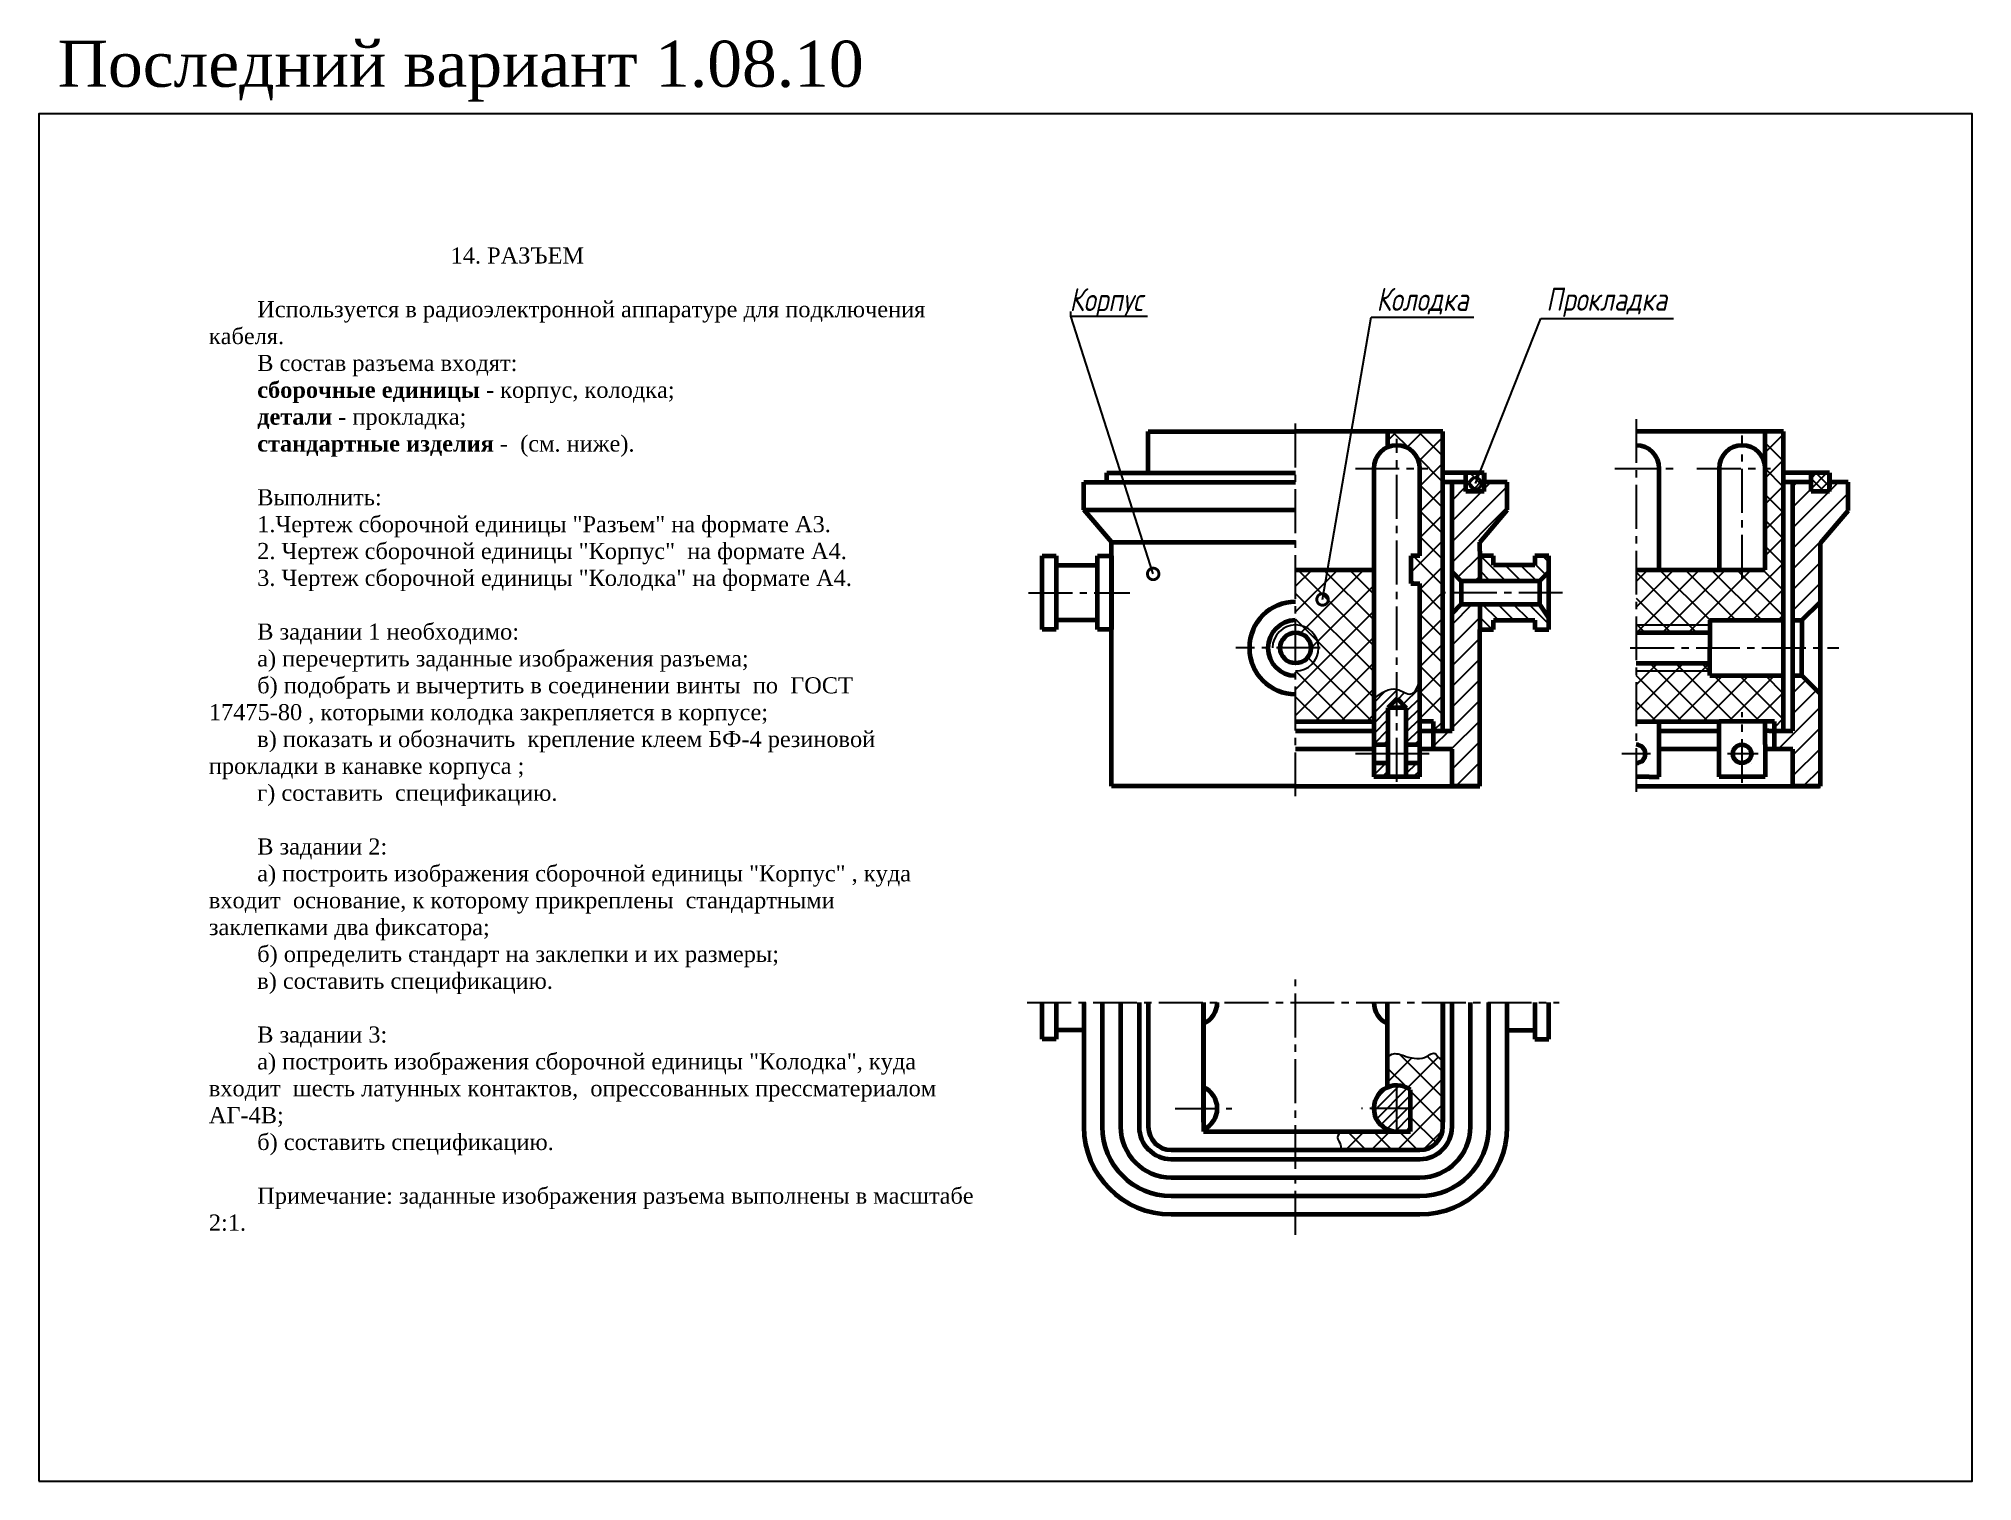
# Model space of a CAD drawing. Header units: millimetres. Extents: x 0 to 420, y 0 to 313.
import ezdxf

# ---------------------------------------------------------------- set-up
doc = ezdxf.new("R2010")
doc.units = ezdxf.units.MM
doc.header["$LTSCALE"] = 0.5
doc.linetypes.add('CENTER2', pattern=[28.575000000000003, 19.05, -3.175, 3.175, -3.175])
doc.layers.get('0').update_dxf_attribs({"linetype": 'CONTINUOUS', "lineweight": 60})
doc.styles.get("Standard").update_dxf_attribs({"font": 'isocpeui.ttf', "width": 0.8})
doc.styles.add('стиль1', font='TIMES.TTF')
doc.dimstyles.get("Standard").update_dxf_attribs({"dimtxt": 5, "dimasz": 5, "dimexe": 2, "dimexo": 0, "dimgap": 1.5, "dimtad": 1, "dimdec": 0, "dimzin": 0, "dimtxsty": 'Standard', "dimcen": 5, "dimadec": 0, "dimazin": 0, "dimtfac": 1, "dimtdec": 0, "dimtofl": 0, "dimtmove": 0, "dimatfit": 3, "dimldrblk": 'DOTSMALL', "dimfxl": 0, "dimtolj": 1, "dimtzin": 0, "dimarcsym": 0})
pattern_1 = [(45, (0, 0), (-2.80633003783411, 2.806330037834111), []), (135, (0, 0), (-2.806330037834111, -2.80633003783411), [])]

# ---------------------------------------------------------------- blocks, each defined once
blk = doc.blocks.new('_DotSmall')
at = {"color": 0, "linetype": 'ByBlock', "const_width": 0.5}
blk.add_lwpolyline([(-0.0625, 0, 1), (0.0625, 0, 1)], format="xyb", close=True, dxfattribs=at)

msp = doc.modelspace()

# ---------------------------------------------------------------- hatches: boundary and pattern name
at = {"lineweight": -3}
h = msp.add_hatch(dxfattribs=at)
h.set_pattern_fill('ANSI37', scale=1.25, style=0)
h.set_pattern_definition([(45, (22.29046271163202, 0.1908624377978185), (-2.80633003783411, 2.806330037834111), []), (135, (22.29046271163202, 0.1908624377978185), (-2.806330037834111, -2.80633003783411), [])])
edge = h.paths.add_edge_path()
edge.add_arc((295.0249316225207, 220), 5.024931622520796, 0, 113.764414440135)
edge.add_line((293, 228), (293, 224.5988683102612))
edge.add_line((305, 228), (293, 228))
edge.add_line((305, 163), (305, 228))
edge.add_line((302.9999999999999, 163), (305, 163))
edge.add_line((302.9999999999999, 163), (303, 165))
edge.add_line((303, 165), (299.9999999999999, 165))
edge.add_line((299.9999999999999, 165), (299.9999999999999, 195))
edge.add_line((298.0498632450415, 195), (299.9999999999999, 195))
edge.add_line((298.0498632450415, 201), (298.0498632450415, 195))
edge.add_line((300.0498632450415, 201), (298.0498632450415, 201))
edge.add_line((300.0000000000001, 200.9952710789568), (300.0000000000001, 219.9952710789569))
h = msp.add_hatch(dxfattribs=at)
h.set_pattern_fill('ANSI37', scale=1.25, style=0)
h.set_pattern_definition(pattern_1)
h.paths.add_polyline_path([(379, 228), (375.0000000000001, 228.0000000000001), (375.0000000000001, 198), (347, 198), (347, 186), (363, 186), (363, 187), (378.9999999999998, 186.9999999999999)])
h.paths.add_polyline_path([(362.9999999999999, 186), (347, 186.0000000000001), (347, 184.3333333333333), (362.9999999999999, 184.3333333333333)])
h.paths.add_polyline_path([(362.9999999999999, 177.6666666666666), (347, 177.6666666666666), (347, 176), (363, 176.0000000000001)])
h.paths.add_polyline_path([(378.9999999999999, 175.0000000000001), (362.9999999999999, 175.0000000000001), (363, 176.0000000000001), (347, 176), (347.0000000000001, 165), (365.0142674899217, 165), (375.0142674899217, 165), (377.0000000000001, 165), (377, 163), (378.9999999999998, 162.9999999999999)])
h = msp.add_hatch(dxfattribs=at)
h.set_pattern_fill('ANSI37', color=256, scale=0.5, style=0)
h.set_pattern_definition([(45, (22.29046271163202, 0.1908624377978185), (-1.122532015133644, 1.122532015133644), []), (135, (22.29046271163202, 0.1908624377978185), (-1.122532015133644, -1.122532015133644), [])])
h.paths.add_polyline_path([(314, 219), (310, 219), (310, 215), (314, 215)])
h = msp.add_hatch(dxfattribs=at)
h.set_pattern_fill('ANSI37', color=256, scale=0.5, style=0)
h.set_pattern_definition([(45, (21.29046271163202, 0.03323548886601202), (-1.122532015133644, 1.122532015133644), []), (135, (21.29046271163202, 0.03323548886601202), (-1.122532015133644, -1.122532015133644), [])])
h.paths.add_polyline_path([(389, 219), (385, 219), (385, 215), (389, 215)])
h = msp.add_hatch(dxfattribs=at)
h.set_pattern_fill('ANSI31', style=0)
h.set_pattern_definition([(45, (22.29046271163202, 0.1908624377978185), (-2.245064030267288, 2.245064030267288), [])])
h.paths.add_polyline_path([(313, 202), (313, 204), (318.9999999999999, 211), (318.9999999999999, 217), (314.0000000000001, 217), (314, 215), (310, 215), (310, 217), (307, 217), (307, 197.5), (309, 195.5), (313, 195.5), (313, 198.5), (313, 201)])
h.paths.add_polyline_path([(313, 185), (313, 187.5), (313, 190.5), (309, 190.5), (307, 188.5), (307, 163), (305, 163), (302.9999999999998, 163), (303, 159), (307, 159), (307, 151), (313, 151)])
h = msp.add_hatch(dxfattribs=at)
h.set_pattern_fill('ANSI31', style=0)
h.set_pattern_definition([(45, (21.29046271163202, 0.03323548886601202), (-2.245064030267288, 2.245064030267288), [])])
h.paths.add_polyline_path([(387.0000000000001, 203.8423730510681), (392.9999999999999, 210.8423730510683), (392.9999999999999, 217), (389, 217), (389, 215), (385, 215), (384.9999999999999, 217), (380.9999999999999, 217), (380.9999999999999, 186.9999999999999), (382.9443776581513, 186.9999999999999), (387, 191.0269081755821)])
h.paths.add_polyline_path([(387, 170.973091824418), (382.9443776581514, 175.0000000000001), (380.9999999999999, 175.0000000000001), (380.9999999999999, 163), (377.0000000000001, 163), (377.0000000000001, 159), (381, 159), (381, 151), (386.9999999999999, 151)])
h = msp.add_hatch(dxfattribs=at)
h.set_pattern_fill('ANSI37', scale=1.25, style=0)
h.set_pattern_definition(pattern_1)
h.paths.add_polyline_path([(289.9999999999999, 198), (273, 198), (273, 186, -1), (273, 176), (273, 165), (289.9999999999999, 165)])
h.paths.add_polyline_path([(273, 185.9999999999999), (273, 184.5, -0.4142135623730926), (276.5, 181), (278, 181, 0.4142135623730917)], flags=17)
h.paths.add_polyline_path([(278, 181), (276.5, 181, -0.4142135623730926), (273, 177.5), (273, 176, 0.4142135623730951)], flags=17)
h = msp.add_hatch(dxfattribs=at)
h.set_pattern_fill('ANSI31', scale=0.75, angle=90, style=0)
h.set_pattern_definition([(135, (22.29046271163202, 0.1908624377978185), (-1.683798022700466, -1.683798022700466), [])])
h.paths.add_polyline_path([(325, 187), (325, 185), (328, 185), (328, 187.5), (326, 190.5), (313, 190.5), (313, 187.5), (313, 185), (315.9999999999999, 185), (315.9999999999999, 187)])
h.paths.add_polyline_path([(326, 195.5), (328, 197.5), (328, 201), (324.9999999999999, 201), (324.9999999999999, 199), (316, 199), (316, 201), (313, 201), (313, 198.5), (313, 195.5)])
h = msp.add_hatch(dxfattribs=at)
h.set_pattern_fill('ANSI31', scale=0.5, style=0)
h.set_pattern_definition([(45, (22.29046271163202, 0.1908624377978185), (-1.122532015133644, 1.122532015133644), [])])
edge = h.paths.add_edge_path()
edge.add_spline(control_points=[(300.0498632450415, 174), (299.5162750460707, 172.5732223302268), (298.5146990381847, 169.8950778634107), (296.0951593787759, 171.7366054835383), (295.0286131461533, 172.0054131666664), (295.0179984720207, 172.0080313980426)], knot_values=[5.353355362633776, 5.353355362633776, 5.353355362633776, 5.353355362633776, 8.958906638097766, 12.12118429826614, 12.15299374276687, 12.15299374276687, 12.15299374276687, 12.15299374276687], degree=3, periodic=0)
edge.add_line((295.0179984720207, 172.0080313980427), (295.0210074867813, 170.0288557582602))
edge.add_line((295.0210074867813, 170.0288557582602), (297.0498632450416, 168))
edge.add_line((297.0498632450415, 168), (297.0498632450415, 160))
edge.add_line((297.0498632450415, 160), (300.0498632450415, 160))
edge.add_line((300.0498632450415, 160), (300.0498632450415, 174))
edge = h.paths.add_edge_path()
edge.add_line((293.0498632450415, 168), (295.0210950945653, 169.9712318495237))
edge.add_line((295.0210950945653, 169.9712318495237), (295.0179984720207, 172.0080313980427))
edge.add_spline(control_points=[(295.0179984720207, 172.0080313980426), (293.2316069275583, 172.4486654046667), (291.6407350862999, 171.2243327023334), (290.0498632450415, 170)], knot_values=[0, 0, 0, 0, 5.353355362633777, 5.353355362633777, 5.353355362633777, 5.353355362633777], degree=3, periodic=0)
edge.add_line((290.0498632450415, 170), (290.0498632450415, 160))
edge.add_line((290.0498632450415, 160), (293.0498632450415, 160))
edge.add_line((293.0498632450415, 160), (293.0498632450415, 168))
h.paths.add_polyline_path([(290.0498632450415, 153), (293.0498632450415, 153), (293.0498632450415, 156), (290.0498632450415, 156)])
h.paths.add_polyline_path([(300.0498632450415, 156), (297.0498632450415, 156), (297.0498632450415, 153), (300.0498632450415, 153)])
h = msp.add_hatch(dxfattribs=at)
h.set_pattern_fill('ANSI37', scale=1.25, style=0)
h.set_pattern_definition([(45, (22.29046271163202, 1.233607842005085), (-2.80633003783411, 2.806330037834111), []), (135, (22.29046271163202, 1.233607842005085), (-2.806330037834111, -2.80633003783411), [])])
edge = h.paths.add_edge_path()
edge.add_spline(control_points=[(305, 91.78555011058333), (304.7513502156538, 91.75792627407827), (303.9969319291083, 91.73992801557606), (303.5307389139942, 93.29112566511009), (302.0294592736391, 92.69606471352401), (300.8415156451404, 91.7618266242969), (298.8689269346775, 91.81318439662593), (296.7110277781418, 92.28966674772951), (294.6406982930126, 93.2506062892651), (293.4092012997396, 92.51886339286908), (293.0000000000001, 92.2532458866399)], knot_values=[0.2128984405912551, 0.2128984405912551, 0.2128984405912551, 0.2128984405912551, 0.9100967352230125, 2.411985638277017, 3.559817594186201, 4.852271961496697, 7.102769281966367, 8.950546908276028, 11.7334380759834, 13.13368119347078, 13.13368119347078, 13.13368119347078, 13.13368119347078], degree=3, periodic=0)
edge.add_line((293, 92.25324588663985), (293, 85.58257569495586))
edge.add_arc((295, 81.00000000000003), 4.999999999999996, 53.13010235415578, 113.57817847820189, ccw=False)
edge.add_line((298, 85), (298, 76.00000000000001))
edge.add_line((298, 76.00000000000001), (282.8849842798743, 76.00000000000001))
edge.add_spline(control_points=[(282.8849842798708, 75.9999999999963), (282.4696028551509, 75.56093085079705), (281.6824029629259, 74.64755131732271), (282.9330463498193, 73.31375513060947), (282.8149637617267, 72.37680722923025), (282.7392212766718, 72)], knot_values=[0.1529710620471245, 0.1529710620471245, 0.1529710620471245, 0.1529710620471245, 1.720081573246432, 3.400894434906495, 4.518864947302017, 4.518864947302017, 4.518864947302017, 4.518864947302017], degree=3, periodic=0)
edge.add_line((282.7392212766719, 72), (300, 71.99999999999999))
edge.add_arc((300, 76.99999999999999), 5, 270, 360)
edge.add_line((305, 76.99999999999999), (305, 91.78555011058336))
h = msp.add_hatch(dxfattribs=at)
h.set_pattern_fill('ANSI31', scale=0.5, style=0)
h.set_pattern_definition([(45, (22.29046271163202, 1.233607842005085), (-1.122532015133644, 1.122532015133644), [])])
h.paths.add_polyline_path([(295, 86, 0.4142135623730951), (290, 81), (295.0000000000001, 81.00000000000001)])
h.paths.add_polyline_path([(294.9999999999999, 81), (298, 81), (298, 85, 0.1622776601683794), (295, 86)])
h.paths.add_polyline_path([(295, 76.00000000000003), (298, 76), (298, 80.99999999999999), (295, 81.00000000000001)])
h.paths.add_polyline_path([(295, 81), (289.9999999999999, 81, 0.4142135623730988), (295, 76)])

# ---------------------------------------------------------------- linework, layer by layer
at = {"color": 7, "lineweight": -3}
msp.add_line((224.178071240896, 253.0516475576399), (224.178071240896, 254.0516475576399), dxfattribs=at)
at = {"linetype": 'CENTER2', "lineweight": -3}
for p, q in [((273, 148.7823419212665), (273, 231.2537409629994)), ((347, 230.6986855250996), (347, 148.419183403844)), ((370.0000000000001, 196.0618914980564), (370.0000000000001, 227.1562165750785)), ((294.9999999999999, 151.9271789110685), (294.9999999999999, 226.4111012752451)), ((286, 220), (301.7358545713646, 220)), ((342.3426531585731, 220), (355, 220)), ((360.1959953516929, 220), (376.1959953516929, 220)), ((215, 193), (237, 193)), ((331, 193), (305, 193)), ((278.3821442944552, 181), (260, 181)), ((345.7138247893063, 181), (390.9775284231171, 181)), ((370, 151.6725727135978), (370.0000000000001, 167.0841847926437)), ((350.1233000203699, 158), (343.8766999796301, 158)), ((373.4578697925796, 158), (366.8142991336923, 158)), ((273, 53.56500641384412), (273, 109)), ((214.7303528744537, 104), (330.2309378178918, 104)), ((295, 76), (295, 87.01839445756514)), ((298.6584914253557, 81), (287.3415085746443, 81))]:
    msp.add_line(p, q, dxfattribs=at)
at = {"lineweight": 60}
for p, q in [((241, 219), (241, 228)), ((241, 228), (273, 228)), ((293, 228), (273, 228)), ((305, 228), (293, 228)), ((293, 228), (293, 224.5988683102612)), ((305, 163), (305, 228)), ((379, 228), (347, 228)), ((378.9999999999998, 163), (379, 228)), ((232, 217), (232, 219)), ((232, 219), (273, 219)), ((289.9999999999999, 220), (289.9999999999999, 153)), ((300.0000000000001, 200.9952710789568), (300.0000000000001, 219.9952710789569)), ((314, 219), (305, 219)), ((310, 215), (310, 219)), ((314, 219), (314, 217.1266007566822)), ((314, 215), (314, 219)), ((352, 198), (352, 220)), ((388.9999999999999, 219), (379, 219)), ((385, 215), (385, 219)), ((389, 219), (389, 216)), ((389, 215), (389, 219)), ((227.0000000000001, 211), (227.0000000000001, 217)), ((227.0000000000001, 217), (273, 217)), ((310, 217), (305, 217)), ((307, 163), (307, 217)), ((314, 215), (310, 215)), ((318.9999999999999, 217), (314, 217)), ((318.9999999999999, 211), (318.9999999999999, 217)), ((385, 217), (378.9999999999999, 217)), ((380.9999999999999, 163), (381, 217)), ((389, 215), (385, 215)), ((392.9999999999999, 217), (388.9999999999999, 217)), ((392.9999999999999, 210.8423730510682), (392.9999999999999, 217)), ((227, 211), (273, 211)), ((233, 204), (227, 211)), ((228, 211), (228, 211)), ((313, 204), (318.9999999999999, 211)), ((387.0000000000001, 203.8423730510682), (392.9999999999999, 210.8423730510682)), ((233, 151), (233, 204)), ((233, 204), (273, 204)), ((313, 202), (313, 204)), ((313, 202), (313, 197)), ((387, 151), (387, 203.8423730510682)), ((218, 185), (218, 201)), ((218, 201), (221, 201)), ((221, 201), (221, 185)), ((221, 199), (230, 199)), ((230, 185), (230, 201)), ((230, 201), (233, 201)), ((233, 201), (233, 198.5)), ((233, 198.5), (233, 187.5)), ((273, 198), (289.9999999999999, 198)), ((300.0000000000001, 201), (298.0498632450415, 201)), ((298.0498632450415, 201), (298.0498632450415, 195)), ((307, 197.5), (309, 195.5)), ((316, 201), (313, 201)), ((313, 201), (313, 198.5)), ((313, 198.5), (313, 195.5)), ((315.9999999999999, 199), (316, 201)), ((325, 199), (316, 199)), ((328, 201), (325, 201)), ((325, 201), (324.9999999999999, 199)), ((326, 195.5), (328, 197.5)), ((328, 185), (328, 201)), ((347, 198), (374.9731462320026, 198)), ((298.0498632450415, 195), (299.9999999999999, 195)), ((299.9999999999999, 165), (299.9999999999999, 195)), ((326, 195.5), (309, 195.5)), ((309, 195.5), (309, 190.5)), ((326, 195.5), (326, 190.5)), ((307, 188.5), (309, 190.5)), ((309, 190.5), (326, 190.5)), ((313, 190.5), (313, 187.5)), ((326, 190.5), (328, 187.5)), ((382.9443776581512, 186.9999999999999), (386.9999999999999, 191.026908175582)), ((221, 185), (218, 185)), ((230, 187), (221, 187)), ((233, 185), (230, 185)), ((233, 187.5), (233, 185)), ((313, 187.5), (313, 185)), ((313, 151), (313, 185)), ((313, 185), (316, 185)), ((316, 187), (325, 187)), ((316, 185), (315.9999999999999, 187)), ((325, 187), (325, 185)), ((325, 185), (328, 185)), ((363, 187), (363, 181)), ((363, 187), (378.9999999999999, 186.9999999999999)), ((381.0000000000001, 186.9999999999999), (382.9443776581513, 186.9999999999999)), ((382.9443776581513, 186.9999999999999), (382.9443776581513, 181)), ((346.9999999999999, 184.3333333333333), (362.9999999999999, 184.3333333333333)), ((363, 175.0000000000001), (363, 181)), ((382.9443776581513, 175.0000000000001), (382.9443776581513, 181)), ((346.9999999999999, 177.6666666666666), (362.9999999999999, 177.6666666666666)), ((363, 175.0000000000001), (378.9999999999999, 175.0000000000001)), ((381.0000000000001, 175.0000000000001), (382.9443776581513, 175.0000000000001)), ((382.9443776581513, 175.0000000000001), (386.9999999999999, 170.973091824418)), ((295.0498632450415, 170), (293.0498632450415, 168)), ((297.0498632450415, 168), (293.0498632450415, 168)), ((293.0498632450415, 168), (293.0498632450415, 153)), ((295.0498632450415, 170), (297.0498632450415, 168)), ((297.0498632450415, 153), (297.0498632450415, 168)), ((273, 165), (289.9999999999999, 165)), ((299.9999999999999, 153), (299.9999999999999, 165)), ((303, 165), (299.9999999999999, 165)), ((302.9999999999999, 163), (303, 165)), ((347, 165), (365.0142674899217, 165)), ((352, 153), (352, 165)), ((365.0142674899217, 160), (365.0142674899217, 165)), ((375.0142674899217, 165), (365.0142674899217, 165)), ((377.0000000000001, 165), (372.8141490341468, 165)), ((375.0142674899217, 160), (375.0142674899217, 165)), ((377.0000000000001, 159), (377.0000000000001, 165)), ((273, 163), (289.9999999999999, 163)), ((290.0498632450415, 160), (293.0498632450415, 160)), ((297.0498632450415, 160), (300.0498632450415, 160)), ((299.9999999999999, 163), (302.9999999999999, 163)), ((303, 159), (302.9999999999999, 163)), ((302.9999999999999, 163), (305, 163)), ((305, 163), (307, 163)), ((351.9999999999999, 163), (365.0142674899217, 163)), ((365.0142674899217, 156), (365.0142674899217, 160)), ((375.8141490341468, 163), (375.0142674899217, 163)), ((375.0142674899217, 160), (375.0142674899217, 156)), ((375.8141490341468, 163), (381, 163)), ((289.9999999999999, 159), (273, 159)), ((293.0498632450415, 156), (290.0498632450415, 156)), ((300.0498632450415, 156), (297.0498632450415, 156)), ((297.0498632450415, 156), (297.0498632450415, 156)), ((307, 159), (299.9999999999999, 159)), ((307, 151), (307, 159)), ((365.0142674899217, 159), (351.9999999999999, 159)), ((365.0142674899217, 153), (365.0142674899217, 159)), ((372.0142674899217, 156), (372.0142674899217, 156)), ((381, 159), (375.0142674899217, 159)), ((375.0142674899217, 159), (375.0142674899217, 153)), ((381, 151), (381, 159)), ((299.9999999999999, 153), (289.9999999999999, 153)), ((349.8141490341468, 153), (347, 153)), ((349.8141490341468, 153), (351.9999999999999, 153)), ((375.0142674899217, 153), (365.0142674899217, 153)), ((273, 151), (233, 151)), ((273, 151), (313, 151)), ((313, 151), (307, 151)), ((347, 151), (386.8141490341468, 151)), ((387, 151), (380.8141490341468, 151)), ((218, 95.99999999999999), (217.9999999999999, 104)), ((220.9999999999999, 104), (221, 95.99999999999999)), ((325.0000000000001, 104), (325, 95.99999999999999)), ((328, 95.99999999999999), (328.0000000000001, 104)), ((227, 97.99999999999999), (221, 97.99999999999999)), ((319, 97.99999999999999), (325, 97.99999999999999)), ((221, 95.99999999999999), (218, 95.99999999999999)), ((325, 95.99999999999999), (328, 95.99999999999999))]:
    msp.add_line(p, q, dxfattribs=at)
at = {"color": 7, "lineweight": 60}
for p, q in [((375, 198), (375, 228)), ((365.0000017045795, 220), (365.0000017045795, 198)), ((227, 104), (226.9999999999999, 77)), ((239, 104), (239, 76.99999999999999)), ((253, 78), (253, 104)), ((253, 104), (253, 76)), ((253, 104), (253, 80)), ((293, 85.58257569495585), (293, 104)), ((305, 104), (305, 78)), ((307, 76.99999999999999), (307, 104)), ((319, 76.99999999999999), (319, 104)), ((298, 76.00000000000001), (298, 85)), ((253, 76), (298, 76.00000000000001)), ((246, 70), (300, 69.99999999999999)), ((246, 58.00000000000004), (300, 58))]:
    msp.add_line(p, q, dxfattribs=at)
at = {"lineweight": -3}
for p, q in [((347, 186), (363, 186)), ((347, 176), (363, 176)), ((302, 158), (286, 158))]:
    msp.add_line(p, q, dxfattribs=at)
at = {"color": 7, "linetype": 'CENTER2', "lineweight": -3}
msp.add_line((246.8458180084856, 81), (259.1541819915144, 81), dxfattribs=at)
at = {"color": 7, "lineweight": -3}
msp.add_lwpolyline([(1.349059402855346e-06, -2.674353254406014e-07), (420.0000013490594, -2.674353254406014e-07), (420.0000013490594, 296.9999997325647), (1.349059402855346e-06, 296.9999997325647)], close=True, dxfattribs=at)
at = {"color": 7, "lineweight": 60}
for points in [[(227, 104), (227, 76.99999999999999, 0.414213562373095), (246, 57.99999999999999), (300, 57.99999999999999, 0.414213562373095), (319, 76.99999999999999), (319, 104)], [(231, 104), (231, 76.99999999999999, 0.4142135623730951), (246, 61.99999999999999), (300, 61.99999999999999, 0.4142135623730951), (315, 76.99999999999999), (315, 104)], [(235, 104), (235, 76.99999999999999, 0.4142135623730951), (246, 65.99999999999999), (300, 65.99999999999999, 0.4142135623730951), (311, 76.99999999999999), (311, 104)], [(239, 104), (239, 76.99999999999999, 0.414213562373095), (246, 69.99999999999999), (300, 69.99999999999999, 0.414213562373095), (307, 76.99999999999999), (307, 104)], [(241, 104), (241, 76.99999999999999, 0.414213562373095), (246, 71.99999999999999), (300, 71.99999999999999, 0.414213562373095), (305, 76.99999999999999), (305, 104)]]:
    msp.add_lwpolyline(points, format="xyb", dxfattribs=at)
at = {"lineweight": 60}
for centre, radius in [((273, 181), 3.333333333333371), ((370, 158), 2)]:
    msp.add_circle(centre, radius, dxfattribs=at)
for centre, radius, start, end in [((294.9999999999999, 220), 5.000002236269037, 3.256886537163734e-13, 179.9999999999997), ((347, 220), 5, 0, 90), ((273, 181), 10.02690817558198, 90, 270), ((273, 181), 5.999999999999972, 90, 270), ((347, 158), 2, 270, 90)]:
    msp.add_arc(centre, radius, start, end, dxfattribs=at)
at = {"color": 7, "lineweight": 60}
for centre, radius, start, end in [((370.0000000000001, 220), 4.999998295420625, 0, 180), ((251, 104), 5, 293.5781784782018, 359.9999999999999), ((295, 104), 5, 180, 246.4218215217981), ((250.9999999999999, 81.00000000000004), 5, 293.5781784782026, 66.42182152179778), ((295, 81), 5, 53.13010235415484, 270)]:
    msp.add_arc(centre, radius, start, end, dxfattribs=at)
at = {"color": 7, "lineweight": -3}
msp.add_arc((273, 181), 5, 270, 180, dxfattribs=at)
at = {"lineweight": -3}
msp.add_spline([(290.0498632450415, 170), (295.0498632450415, 172), (298.0498632450415, 171), (300.0498632450415, 174)], degree=3, dxfattribs=at)
at = {"color": 7, "lineweight": -3}
for points in [[(292.8134901306894, 92.1311333060188), (294.2565681057629, 92.85207133682184), (296.9823826983359, 92.29134140341375), (298.7862301671778, 91.89082115992642), (301.0310178085751, 92.05102925732126), (302.1534130685004, 92.69186244316393), (303.2758068891992, 92.93217538551926), (304.3180300311108, 91.85076833931475), (305.1999103762216, 91.81071631496604)], [(283.007302388987, 76.12854604320967), (282.1098208274814, 74.66116488434898), (282.7625345595559, 73.1122631250746), (282.6809448033366, 71.72640415915316)]]:
    msp.add_spline(points, degree=3, dxfattribs=at)

# ---------------------------------------------------------------- texts
at = {"color": 1, "lineweight": -3, "style": 'стиль1'}
msp.add_text('Последний вариант 1.08.10', height=10, dxfattribs=at).set_placement((4.143617024829155, 302.8721291536613))
at = {"lineweight": -3, "width": 0.8}
for s, p in [('Корпус', (223.9083557973318, 254.1449981567467)), ('Колодка', (290.5883010004659, 254.206330165561)), ('Прокладка', (327.4530569281824, 254.2384194738785))]:
    msp.add_text(s, height=5, dxfattribs=at).set_placement(p)
at = {"color": 7, "insert": (33.47099722455732, 273.8227425469785), "char_height": 3.5, "width": 164.36, "attachment_point": 1, "style": 'стиль1'}
msp.add_mtext('{\\fTimes New Roman|b0|i0|c204|p18;^I^I^I^I\\P^I^I^I^I14. РАЗЪЕМ\\P\\P\\pi-3.5,l3.5;^IИспользуется в радиоэлектронной аппаратуре для подключения кабеля.\\P\\pi0,l0;^IВ состав разъема входят:\\P^I\\fTimes New Roman|b1|i0|c204|p18;сборочные единицы\\fTimes New Roman|b0|i0|c204|p18; - корпус, колодка;\\P^I\\fTimes New Roman|b1|i0|c204|p18;детали\\fTimes New Roman|b0|i0|c204|p18; - прокладка;\\P^I\\fTimes New Roman|b1|i0|c204|p18;стандартные изделия \\fTimes New Roman|b0|i0|c204|p18;-  (см. ниже).\\P\\P^IВыполнить:\\P^I1.Чертеж сборочной единицы "Разъем" на формате А3.\\P^I2. Чертеж сборочной единицы "Корпус"  на формате А4.\\P^I3. Чертеж сборочной единицы "Колодка" на формате А4.\\P\\P^IВ задании 1 необходимо:\\P^Iа) перечертить заданные изображения разъема;\\P\\pi-3.5,l3.5;^Iб) подобрать и вычертить в соединении винты  по  ГОСТ 17475-80 , которыми колодка закрепляется в корпусе;\\P^Iв) показать и обозначить  крепление клеем БФ-4 резиновой прокладки в канавке корпуса ;\\P\\pi0,l0;^Iг) составить  спецификацию.\\P\\P^IВ задании 2:\\P\\pi-3.5,l3.5;^Iа) построить изображения сборочной единицы "Корпус" , куда  входит  основание, к которому прикреплены  стандартными заклепками два фиксатора; \\P\\pi0,l0;^Iб) определить стандарт на заклепки и их размеры;\\P^Iв) составить спецификацию.\\P\\P^IВ задании 3:\\P\\pi-3.5,l3.5;^Iа) построить изображения сборочной единицы "Колодка", куда  входит  шесть латунных контактов,  опрессованных прессматериалом АГ-4В;\\P\\pi0,l0;^Iб) составить спецификацию.\\P^I\\P\\pi-3.5,l3.5;^IПримечание: заданные изображения разъема выполнены в масштабе 2:1.\\P\\pi0,l0;^I^I^I}', dxfattribs=at)

# ---------------------------------------------------------------- leaders
at = {"color": 7, "lineweight": -3}
for points in [[(242.0811543742902, 197.0734772473377), (224.178071240896, 253.0516475576399), (240.8139305347269, 253.0518054691869)], [(278.8645884765508, 191.5245753590871), (289.4152235621011, 252.8527760989115), (311.7197395763341, 252.8600987445583)], [(312.0701670781518, 216.7203979187719), (326.2799794898176, 252.5728170208507), (355.0991194619944, 252.5728170208507)]]:
    msp.add_leader(points, dimstyle='Standard', override={"dimgap": 1.5, "dimtad": 0}, dxfattribs=at)

doc.saveas('drawing.dxf')
